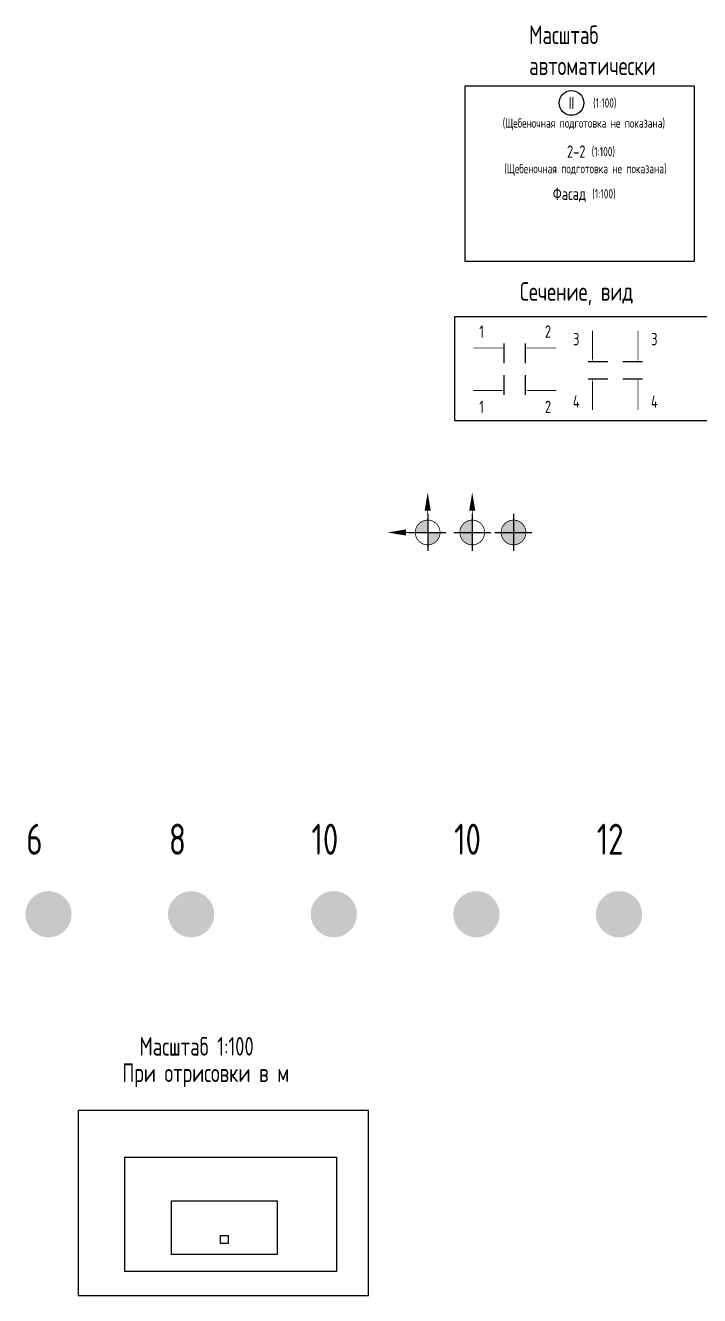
# Model space of a CAD drawing. Header units: millimetres. Extents: x -5073 to 1008956, y -2035460 to 62336.
# Drawn here: x 2344 to 24140, y -2035460 to -1994427 of the extents above; entities that cross this region are included whole.
import ezdxf
from ezdxf.enums import TextEntityAlignment as Align

# ---------------------------------------------------------------- set-up
doc = ezdxf.new("R2018")
doc.units = ezdxf.units.MM
doc.linetypes.add('CENTER2', pattern=[28.575, 19.05, -3.175, 3.175, -3.175])
for name, color, linetype in [('ARM_10A-I', 200, 'Continuous'), ('ARM_10A-III', 192, 'Continuous'), ('ARM_12A-III', 172, 'Continuous'), ('ARM_6A-I', 250, 'Continuous'), ('ARM_8A-I', 253, 'Continuous'), ('Osi', 3, 'CENTER2'), ('Size', 142, 'Continuous'), ('T_Text_B', 10, 'Continuous'), ('Text_B', 11, 'Continuous'), ('Thin', 151, 'Continuous')]:
    doc.layers.add(name, color=color, linetype=linetype)
doc.styles.add('RS', font='romans.shx', dxfattribs={"width": 0.8})
doc.styles.add('RS0.7', font='romans.shx', dxfattribs={"width": 0.7})
doc.styles.get("Standard").update_dxf_attribs({"font": 'arial.ttf'})

# ---------------------------------------------------------------- blocks, each defined once
blk = doc.blocks.new('_Сечение')
at = {"style": 'RS0.7', "width": 0.7}
for tag, p in [('3_COM', (0, -4)), ('4_COM', (0, -9))]:
    blk.add_attdef(tag, text='', height=3, dxfattribs=at).set_placement(p, align=Align.TOP_CENTER)
at = {"layer": 'T_Text_B', "style": 'RS0.7', "width": 0.7}
blk.add_attdef('1_NUM', text='', height=4, dxfattribs=at).set_placement((0, 0), align=Align.MIDDLE_RIGHT)
at = {"layer": 'Text_B', "style": 'RS0.7', "width": 0.7}
blk.add_attdef('2_SCA', text='', height=3, dxfattribs=at).set_placement((2, 0), align=Align.MIDDLE_LEFT)
blk = doc.blocks.new('_Узел')
at = {"layer": 'Text_B'}
blk.add_circle((0, 0), 4, dxfattribs=at)
at = {"style": 'RS0.7', "width": 0.7}
for tag, p in [('3_COM', (4, -5)), ('4_COM', (4, -10))]:
    blk.add_attdef(tag, text='', height=3, dxfattribs=at).set_placement(p, align=Align.TOP_CENTER)
at = {"layer": 'T_Text_B', "style": 'RS0.7', "width": 0.7}
blk.add_attdef('1_NUM', text='', height=4, dxfattribs=at).set_placement((0, 0), align=Align.MIDDLE_CENTER)
at = {"layer": 'Text_B', "style": 'RS0.7', "width": 0.7}
blk.add_attdef('2_SCA', text='', height=3, dxfattribs=at).set_placement((7, 0), align=Align.MIDDLE_LEFT)
blk = doc.blocks.new('*U36')
at = {"lineweight": 30, "width": 0.7, "flags": 104}
blk.add_attdef('3_COM', text='', height=3, dxfattribs=at).set_placement((-0.15, -4), align=Align.TOP_CENTER)
at = {"layer": 'T_Text_B', "style": 'RS0.7', "width": 0.7}
blk.add_attdef('1_NUM', text='', height=4, dxfattribs=at).set_placement((0, 0), align=Align.MIDDLE_RIGHT)
at = {"layer": 'Text_B', "style": 'RS0.7', "width": 0.7}
blk.add_attdef('2_SCA', text='', height=3, dxfattribs=at).set_placement((2, 0), align=Align.MIDDLE_LEFT)
blk = doc.blocks.new('ВОЧ')
h = blk.add_hatch(color=256)
h.paths.add_polyline_path([(-400, 0), (0, 0), (0, 400, 0.414214)])
h.paths.add_polyline_path([(0, -400, 0.414214), (400, 0), (0, 0)])
for points in [[(0, 700, 200, 0, 0), (0, 1300, 0, 0, 0)], [(-700, 0, 200, 0, 0), (-1300, 0, 0, 0, 0)]]:
    blk.add_lwpolyline(points, format="xyseb")
at = {"const_width": 25}
blk.add_lwpolyline([(-400, 0, 1), (400, 0, 1), (-400, 0)], format="xyb", dxfattribs=at)
for points in [[(0, 700), (0, 400)], [(-700, 0), (-400, 0)]]:
    blk.add_lwpolyline(points, dxfattribs=at)
at = {"layer": 'Osi'}
for p, q in [((0, 600), (0, -600)), ((-600, 0), (600, 0))]:
    blk.add_line(p, q, dxfattribs=at)
at = {"layer": 'Size', "color": 7, "insert": (2767, 649), "char_height": 0.6, "attachment_point": 7, "style": 'RS'}
blk.add_mtext('\\A1;', dxfattribs=at)
blk = doc.blocks.new('ЛОЧ')
h = blk.add_hatch(color=256)
h.paths.add_polyline_path([(0, 400, 0.414214), (-400, 0), (0, 0)])
h.paths.add_polyline_path([(0, -400), (0, 0), (-400, 0, 0.414214)])
blk.add_lwpolyline([(0, 700, 200, 0, 0), (0, 1300, 0, 0, 0)], format="xyseb")
at = {"const_width": 25}
blk.add_lwpolyline([(-400, 0, 1), (400, 0, 1), (-400, 0)], format="xyb", dxfattribs=at)
blk.add_lwpolyline([(0, 700), (0, 400)], dxfattribs=at)
at = {"layer": 'Osi'}
for p, q in [((0, 600), (0, -600)), ((-600, 0), (600, 0))]:
    blk.add_line(p, q, dxfattribs=at)
at = {"layer": 'Size', "color": 7, "insert": (2767, 649), "char_height": 0.6, "attachment_point": 7, "style": 'RS'}
blk.add_mtext('\\A1;', dxfattribs=at)
blk = doc.blocks.new('ноч')
h = blk.add_hatch(color=256)
h.paths.add_polyline_path([(0, 400, 0.414214), (-400, 0), (0, 0)])
h.paths.add_polyline_path([(400, 0, 0.414214), (0, 400), (0, 0)])
h.paths.add_polyline_path([(0, 0), (0, -400, 0.414214), (400, 0)])
h.paths.add_polyline_path([(-400, 0, 0.414214), (0, -400), (0, 0)])
at = {"const_width": 25}
blk.add_lwpolyline([(-400, 0, 1), (400, 0, 1), (-400, 0)], format="xyb", dxfattribs=at)
at = {"layer": 'Osi'}
for p, q in [((0, 600), (0, -600)), ((-600, 0), (600, 0))]:
    blk.add_line(p, q, dxfattribs=at)
at = {"layer": 'Size', "color": 7, "insert": (2767, 649), "char_height": 0.6, "attachment_point": 7, "style": 'RS'}
blk.add_mtext('\\A1;', dxfattribs=at)

msp = doc.modelspace()

# ---------------------------------------------------------------- hatches: boundary and pattern name
at = {"layer": 'ARM_10A-I'}
msp.add_hatch(color=256, dxfattribs=at).paths.add_polyline_path([(11565.73, -2023140.73, 1), (13060.69, -2023140.73, 1)])
at = {"layer": 'ARM_10A-III'}
msp.add_hatch(color=256, dxfattribs=at).paths.add_polyline_path([(16176.78, -2023140.73, 1), (17671.74, -2023140.73, 1)])
at = {"layer": 'ARM_12A-III'}
msp.add_hatch(color=256, dxfattribs=at).paths.add_polyline_path([(20787.83, -2023140.73, 1), (22282.79, -2023140.73, 1)])
at = {"layer": 'ARM_6A-I'}
msp.add_hatch(color=256, dxfattribs=at).paths.add_polyline_path([(2343.62, -2023140.73, 1), (3838.59, -2023140.73, 1)])
at = {"layer": 'ARM_8A-I'}
msp.add_hatch(color=256, dxfattribs=at).paths.add_polyline_path([(6954.67, -2023140.73, 1), (8449.64, -2023140.73, 1)])

# ---------------------------------------------------------------- linework, layer by layer
for points in [[(16559.73, -1996377), (23961.57, -1996377), (23961.57, -2002054.72), (16559.73, -2002054.72)], [(16225.9, -2003833.56), (30261.53, -2003833.56), (30261.53, -2007200.46), (16225.9, -2007200.46)], [(13433.73, -2029475.59), (4046.99, -2029475.59), (4046.99, -2035460.16), (13433.73, -2035460.16)], [(5554.05, -2030992.02), (12406.06, -2030992.02), (12406.06, -2034682.03), (5554.05, -2034682.03)], [(7069.56, -2032393.9), (10487.5, -2032393.9), (10487.5, -2034134.17), (7069.56, -2034134.17)], [(8654.34, -2033513.88), (8902.96, -2033513.88), (8902.96, -2033774.2), (8654.34, -2033774.2)]]:
    msp.add_lwpolyline(points, close=True)
at = {"layer": 'T_Text_B'}
for points in [[(20680.89, -2005288.55, 0, 130, 0), (20680.89, -2004888.55, 30, 30, 0), (20680.89, -2004288.55, 30, 30, 0)], [(22147.4, -2005288.55, 0, 130, 0), (22147.4, -2004888.55, 30, 30, 0), (22147.4, -2004288.55, 30, 30, 0)], [(17819.5, -2004847.49, 0, 130, 0), (17419.5, -2004847.49, 30, 30, 0), (16819.5, -2004847.49, 30, 30, 0)], [(18508.93, -2004847.49, 0, 130, 0), (18908.93, -2004847.49, 30, 30, 0), (19508.93, -2004847.49, 30, 30, 0)], [(20680.89, -2005848.01, 0, 130, 0), (20680.89, -2006248.01, 30, 30, 0), (20680.89, -2006848.01, 30, 30, 0)], [(22147.4, -2005848.01, 0, 130, 0), (22147.4, -2006248.01, 30, 30, 0), (22147.4, -2006848.01, 30, 30, 0)], [(17819.5, -2006221.65, 0, 130, 0), (17419.5, -2006221.65, 30, 30, 0), (16819.5, -2006221.65, 30, 30, 0)], [(18508.93, -2006221.65, 0, 130, 0), (18908.93, -2006221.65, 30, 30, 0), (19508.93, -2006221.65, 30, 30, 0)]]:
    msp.add_lwpolyline(points, format="xyseb", dxfattribs=at)
at = {"layer": 'T_Text_B', "const_width": 40}
for points in [[(17819.5, -2004697.49), (17819.5, -2005347.49)], [(18508.93, -2004697.49), (18508.93, -2005347.49)], [(20530.89, -2005288.55), (21180.89, -2005288.55)], [(22297.4, -2005288.55), (21647.4, -2005288.55)], [(17819.5, -2005721.65), (17819.5, -2006371.65)], [(18508.93, -2005721.65), (18508.93, -2006371.65)], [(20530.89, -2005848.01), (21180.89, -2005848.01)], [(22297.4, -2005848.01), (21647.4, -2005848.01)]]:
    msp.add_lwpolyline(points, dxfattribs=at)

# ---------------------------------------------------------------- block references
at = {"xscale": 100, "yscale": 100, "zscale": 100}
for name, p, values in [('_Узел', (19997.59, -1996932.12), {'1_NUM': 'II', '2_SCA': '(1:100)', '3_COM': '(Щебеночная подготовка не показана)'}), ('_Сечение', (20449.88, -1998504.96), {'1_NUM': '2-2', '2_SCA': '(1:100)', '3_COM': '(Щебеночная подготовка не показана)'})]:
    msp.add_blockref(name, p, dxfattribs=at).add_auto_attribs(values)
ref = msp.add_blockref('*U36', (20470.33, -1999866.62), dxfattribs=dict(xscale=100, yscale=100, zscale=100))
ref.add_attrib('1_NUM', 'Фасад', dxfattribs={"layer": 'T_Text_B', "height": 400, "style": 'RS0.7', "width": 0.7}).set_placement((20470.33, -1999866.62), align=Align.MIDDLE_RIGHT)
ref.add_attrib('2_SCA', '(1:100)', dxfattribs={"layer": 'Text_B', "height": 300, "style": 'RS0.7', "width": 0.7}).set_placement((20670.33, -1999866.62), align=Align.MIDDLE_LEFT)
lines = msp.add_mtext('\\W0.7000;(многострочный атрибут)\\P__', dxfattribs={"insert": (20455.5, -2000266.62), "char_height": 2.5, "attachment_point": 1})
ref.add_attrib('3_COM', '', (20455.5, -2000266.62), dxfattribs={"flags": 104}).embed_mtext(lines)
at = {"layer": 'Thin'}
for name, p in [('ВОЧ', (15348.51, -2010807.51)), ('ЛОЧ', (16788.91, -2010807.51)), ('ноч', (18123.38, -2010807.51))]:
    msp.add_blockref(name, p, dxfattribs=at)

# ---------------------------------------------------------------- texts
at = {"layer": 'ARM_10A-I', "style": 'RS0.7', "width": 0.7}
msp.add_text('10', height=1000, dxfattribs=at).set_placement((11595.13, -2021217.36))
at = {"layer": 'ARM_10A-III', "style": 'RS0.7', "width": 0.7}
msp.add_text('10', height=1000, dxfattribs=at).set_placement((16206.18, -2021217.36))
at = {"layer": 'ARM_12A-III', "style": 'RS0.7', "width": 0.7}
msp.add_text('12', height=1000, dxfattribs=at).set_placement((20817.24, -2021217.36))
at = {"layer": 'ARM_6A-I', "style": 'RS0.7', "width": 0.7}
msp.add_text('6', height=1000, dxfattribs=at).set_placement((2373.03, -2021217.36))
at = {"layer": 'ARM_8A-I', "style": 'RS0.7', "width": 0.7}
msp.add_text('8', height=1000, dxfattribs=at).set_placement((6984.08, -2021217.36))
at = {"layer": 'T_Text_B', "style": 'RS0.7', "width": 0.7}
for s, p in [('1', (17091.38, -2004318.48)), ('2', (19237.05, -2004318.48)), ('3', (20151.89, -2004560.43)), ('3', (22676.41, -2004560.43)), ('4', (20151.89, -2006576.13)), ('4', (22676.41, -2006576.13)), ('1', (17091.38, -2006750.66)), ('2', (19237.05, -2006750.66))]:
    msp.add_text(s, height=400, dxfattribs=at).set_placement(p, align=Align.MIDDLE)
at = {"layer": 'Text_B', "style": 'RS0.7', "width": 0.7}
for s, p in [('Масштаб 1:100', (6029.05, -2027708.69)), ('При отрисовки в м', (5476.04, -2028562.87))]:
    msp.add_text(s, height=600, dxfattribs=at).set_placement(p)
at = {"layer": 'Text_B', "char_height": 600, "attachment_point": 1, "style": 'RS0.7'}
for s, insert in [('Масштаб\\Pавтоматически', (18628.94, -1994431.18)), ('Сечение, вид', (18331.39, -2002721.63))]:
    msp.add_mtext(s, dxfattribs=dict(at, insert=insert))

doc.saveas('drawing.dxf')
